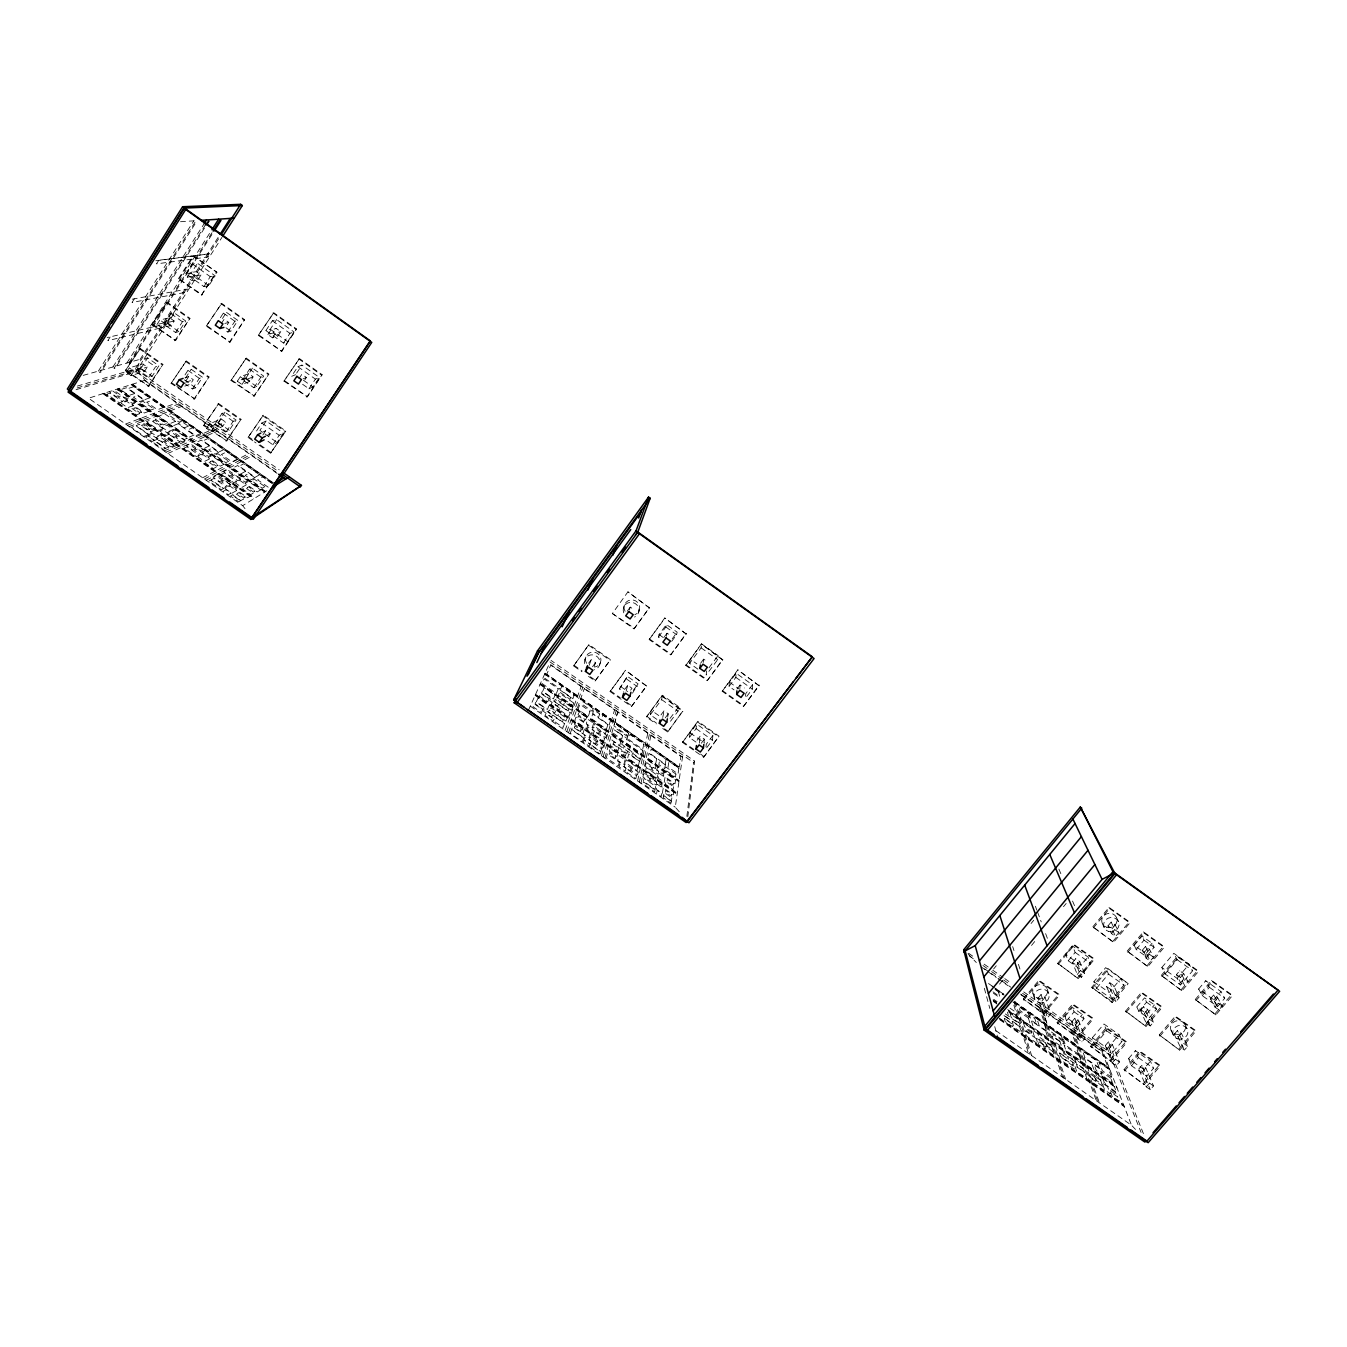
<?xml version="1.0" encoding="UTF-8"?>
<svg xmlns="http://www.w3.org/2000/svg" width="1347" height="1347" viewBox="0 0 1347 1347"><rect width="100%" height="100%" fill="white"/><g stroke="black" fill="none" stroke-linecap="round" stroke-linejoin="round"><path stroke-width="0.75" stroke-dasharray="5 3.75" d="M759.136 685.775L737.802 669.829L722.211 691.264L743.544 706.367L759.136 685.775L737.802 669.829M752.451 684.798L745.699 693.705L745.548 698.049L752.333 689.075L752.451 684.798L736.102 673.197L729.384 682.121L729.064 686.381L734.014 689.883M743.544 706.367L759.152 684.983M739.907 688.485L740.092 684.95L744.352 687.98M729.064 686.381L735.849 677.389L736.102 673.197M695.54 751.542L703.673 757.25L719.045 736.186L697.881 721.268L682.525 742.399L693.907 750.397M722.767 659.946L701.366 643.967L685.791 665.485L707.242 680.673L722.767 659.946L701.366 643.967M712.883 735.479L706.266 744.234L705.761 748.966L712.428 740.143L712.883 735.479L696.668 724.08L690.068 732.852L689.428 737.483L695.961 742.079M706.67 670.857L706.165 675.015L717.698 659.626L718.103 655.585L701.652 643.917L685.791 665.485M703.673 757.25L719.045 736.186M703.993 742.685L704.38 739.183L700.137 736.203L697.089 740.261L699.918 742.231M707.242 680.673L722.834 659.205M699.329 743.174L700.137 736.203M687.829 816.804L694.614 761.122L551.024 660.417M686.869 816.333L693.52 762.587L694.614 761.122M682.525 742.399L697.881 721.268M689.428 737.483L696.079 728.643L696.668 724.08M703.235 662.488L703.673 659.121L707.966 662.168M697.898 669.156L689.613 663.296L701.114 647.856L701.652 643.917M679.292 811.786L675.268 807.207L683.081 753.024M673.938 790.857L673.348 794.848L661.596 786.631L662.269 782.691M662.758 728.525L667.674 731.977L683.03 710.812L661.747 695.827L646.408 717.042L656.225 723.928M689.613 663.296L690.253 659.222L696.82 663.869M670.503 721.251L678.046 711.182L678.787 706.737L662.471 695.254L646.408 717.042M661.444 782.001L660.939 784.897L654.928 780.704L655.467 777.825M686.195 633.982L664.761 617.97L649.187 639.572L670.739 654.827L686.195 633.982L664.761 617.97M667.674 731.977L683.03 710.812M667.674 717.143L668.28 713.792L664.037 710.795L660.99 714.887L663.818 716.873M662.758 717.463L664.037 710.795M671.698 641.357L676.649 634.673L677.137 632.164L666.411 624.553L659.037 634.555L658.447 637.064L661.529 639.253M656.881 719.382L650.315 714.769L661.613 699.598L662.471 695.254M670.739 654.827L686.313 633.275M661.747 695.827L682.895 711.637M641.004 783.314L650.988 734.991M639.303 782.136L649.439 733.896M637.602 780.957L647.873 732.802M650.315 714.769L651.291 710.307L661.057 717.16M666.361 636.356L667.068 633.174L671.378 636.222M658.447 637.064L665.856 627.012L666.411 624.553M646.644 686.094L625.446 670.25L610.09 691.55L631.474 706.552L646.644 686.094L625.446 670.25M627.534 751.373L627.029 753.428L613.323 743.847L613.862 741.827L631.423 753.815L631.911 751.761L624.082 746.289L623.56 748.326M632.501 693.183L638.057 683.872L627.416 676.379L619.384 688.957L623.964 692.19M631.474 706.552L646.829 685.32M649.439 607.901L627.938 591.838L612.38 613.525L634.05 628.864L649.439 607.901L627.938 591.838M626.102 691.23L627.736 685.269L632.012 688.283L628.982 692.375M604.854 758.125L617.785 711.704M619.384 688.957L627.416 676.379M603.153 756.93L616.219 710.61M601.452 755.734L614.653 709.515M603.203 741.288L602.412 743.982L590.828 735.9L591.67 733.239M218.079 237.476L140.172 359.279L137.007 370.071L144.954 380.258L277.213 472.965M638.714 612.161L639.455 609.652M634.05 628.864L649.624 607.228M629.302 610.09L630.261 607.076L634.605 610.157M590.491 733.256L589.009 737.92L572.61 726.707L571.684 729.316L583.672 737.685L584.547 735.024M588.487 676.379L595.088 681.026L610.427 659.693L588.942 644.54L573.603 665.94L581.87 671.732M582.897 733.66L584.43 729.03M623.627 607.446L624.452 604.955M595.088 681.026L610.427 659.693M599.6 664.997L600.56 662.202M594.195 666.445L595.542 662.64L591.249 659.609L588.235 663.734M612.38 613.525L634.252 628.173M568.518 732.802L584.43 688.317M566.818 731.606L582.847 687.223M589.178 665.283L591.249 659.609M565.1 730.411L581.281 686.111M584.817 659.828L585.861 657.067M573.603 665.94L588.942 644.54M561.8 686.195L560.554 689.277L544.306 677.895L545.653 674.898M528.445 710.239L549.323 663.717L682.491 757.065M110.117 337.07L107.844 340.639L163.021 327.388L165.125 324.105L107.137 337.558M134.33 298.849L132.04 302.469L185.431 292.35L187.553 289.049L131.333 299.354M98.382 371.082L193.8 220.841M112.929 366.973L204.239 223.535M205.434 224.848L114.007 368.405L115.337 368.017L205.485 226.532M178.427 278.711L192.924 255.981L216.918 272.262L201.461 295.06L178.427 278.711L202.387 294.875M179.37 278.56L193.867 255.863L216.918 272.262M126.837 363.05L210.822 231.448M151.908 324.694L167.129 302.166L189.961 318.313L175.666 340.538L151.908 324.694L167.129 302.166M211.984 232.745L127.914 364.431L129.194 364.06L213.112 232.644M186.139 273.912L192.469 264.012L197.504 263.288L215.15 275.849L208.852 285.631L203.936 286.557L186.139 273.912L191.24 273.121L197.504 263.288M125.305 370.711L140.307 348.519L162.92 364.397L148.877 386.219L125.305 370.711L140.307 348.519M126.416 372.328L129.261 367.849L142.765 363.926L147.278 367.108L144.483 371.486L131.029 375.577L126.416 372.328L139.953 368.303L142.765 363.926M156.959 324.509L159.855 319.98L169.604 317.774L174.167 321.007L171.305 325.452L161.606 327.792L156.959 324.509L166.742 322.236L169.604 317.774M187.182 277.229L190.112 272.633L196.359 271.656L200.972 274.94L198.06 279.469L191.846 280.53L187.182 277.229L193.446 276.202L198.06 279.469M131.029 375.577L133.892 371.099L129.261 367.849M77.351 386.067L135.34 368.91L219.14 237.948M164.132 324.425L171.002 313.699L174.369 312.959L185.718 320.99L178.882 331.631L175.548 332.49L164.132 324.425L167.533 323.634L174.369 312.959M76.072 389.687L135.98 371.688L221.952 237.375M140.964 368.371L147.665 357.898L158.912 365.795L152.177 376.251L148.742 377.345L137.461 369.415L140.964 368.371L152.177 376.251M203.936 286.557L210.267 276.674L215.15 275.849M175.548 332.49L182.434 321.765L185.718 320.99M148.742 377.345L155.511 366.822L158.912 365.795M201.461 295.06L216.025 272.414M174.723 340.791L189.961 318.313M147.901 386.538L162.92 364.397M206.276 326.142L221.716 303.412L244.649 319.694L230.084 342.121L206.276 326.142L221.716 303.412M171.086 383.356L186.29 360.962L209.021 376.975L194.726 398.965L171.086 383.356L186.29 360.962M220.369 317.74L223.366 313.11L226.448 312.352L237.863 320.451L230.893 331.21L227.828 332.052L224.545 329.729M185.01 374.904L187.957 370.358L191.207 369.297L202.521 377.261L195.669 387.801L192.436 388.963L182.704 382.11M222.474 318.515L226.448 312.352M185.499 378.103L191.207 369.297M221.278 323.65L224.191 319.155L228.788 322.404L225.858 326.9M185.886 380.932L188.748 376.503L193.294 379.719L190.432 384.114L184.808 386.101M227.828 332.052L234.849 321.243L237.863 320.451M192.436 388.963L199.322 378.355L202.521 377.261M229.209 342.374L244.649 319.694M193.8 399.301L209.021 376.975M258.287 335.386L273.761 312.74L296.559 328.971L281.86 351.281L258.287 335.386L273.761 312.74M231.01 380.46L246.248 358.134L268.828 374.112L254.381 396.035L231.01 380.46L246.248 358.134M203.633 425.601L218.669 403.595L241.029 419.304L226.835 440.856L203.633 425.601L218.669 403.595M265.898 330.571L272.296 320.788L276.606 319.576L294.05 331.985L287.702 341.667L283.493 343.064L265.898 330.571L270.259 329.274L276.606 319.576M206.461 428.413L209.357 424.002L221.076 418.9L225.555 422.049L222.71 426.376L211.041 431.612L206.461 428.413L218.248 423.227L221.076 418.9M237.358 381.235L240.288 376.756L248.69 373.641L253.202 376.84L250.323 381.235L241.955 384.467L237.358 381.235L245.811 378.052L248.69 373.641M267.918 334.561L270.882 330.032L276.219 328.432L280.782 331.682L277.836 336.161L272.532 337.828L267.918 334.561L273.289 332.911L276.219 328.432M242.595 379.803L249.532 369.196L252.428 368.152L263.658 376.099L256.738 386.606L253.876 387.768L242.595 379.803L245.524 378.692L252.428 368.152M215.116 423.884L221.935 413.478L224.949 412.199L236.062 420.011L229.276 430.333L226.279 431.714L215.116 423.884L218.163 422.537L224.949 412.199M211.041 431.612L213.92 427.201L225.555 422.049M241.955 384.467L244.885 380.006L253.202 376.84M272.532 337.828L275.495 333.315L280.782 331.682M253.876 387.768L260.83 377.177L263.658 376.099M283.493 343.064L289.908 333.315L294.05 331.985M226.279 431.714L233.115 421.325L236.062 420.011M281.085 351.567L296.559 328.971M253.573 396.388L268.828 374.112M225.976 441.26L241.029 419.304M283.964 381.117L299.438 358.588L322.135 374.702L307.402 396.843L283.964 381.117L299.438 358.588M252.882 440.789L248.067 437.405L263.305 415.196L285.8 431.04L270.562 453.181L254.499 441.917M248.067 437.405L263.305 415.196M302.604 384.282L308.968 388.795L312.942 387.01L319.323 377.413L301.947 365.088L297.872 366.687L291.457 376.385L295.582 374.702M256.553 430.973L261.806 423.042L266.15 420.971L283.375 433.094L277.112 442.506L272.869 444.763L266.554 440.317M296.643 373.102L301.947 365.088M266.15 420.971L259.904 430.4L277.112 442.506M298.933 378.692L301.88 374.247L306.426 377.463L303.479 381.908M262.85 435.014L265.729 430.653L270.242 433.835L267.346 438.179M308.968 388.795L315.4 379.13L319.323 377.413M272.869 444.763L279.183 435.266L283.375 433.094M306.661 397.18L322.135 374.702M270.562 453.181L285.8 431.04M627.197 611.285L630.261 607.076M592.528 666.765L595.542 662.64M610.09 691.55L625.227 671.008M649.187 639.572L664.593 618.66M624.705 689.378L627.736 685.269M663.97 637.35L667.068 633.174M633.225 690.405L638.057 683.872M672.22 638.832L677.137 632.164M700.575 663.28L703.673 659.121M665.25 717.867L668.28 713.792M670.048 718.406L678.787 706.737M708.96 667.792L718.103 655.585M722.211 691.264L737.769 670.604M736.977 689.075L740.092 684.95M701.316 743.224L704.38 739.183M993.598 969.015L996.275 965.765M1031.044 923.537L1033.721 920.287M999.525 984.135L1003.515 979.303M1031.516 945.426L1035.506 940.576M1063.507 906.699L1066.167 903.467M1023.333 999.003L1038.958 980.212L1058.86 994.187L1059.298 995.399L1043.605 1014.156L1023.333 999.003L1043.201 1012.927L1058.86 994.187M1023.72 1000.215L1039.379 981.391L1038.958 980.212M1057.715 963.307L1073.61 944.196L1093.68 958.391L1094.185 959.569L1078.223 978.629L1057.715 963.307L1078.223 978.629M1065.713 954.417L1072.616 946.116L1088.022 957.01L1090.683 963.391L1083.712 971.726L1068.188 960.765L1065.713 954.417L1081.102 965.294L1088.022 957.01M1058.153 964.486L1074.081 945.341L1073.61 944.196M1092.855 926.803L1109.036 907.39L1129.274 921.803L1129.83 922.931L1113.599 942.294L1092.855 926.803L1113.599 942.294M1093.36 927.948L1109.558 908.501L1109.036 907.39M1068.188 960.765L1075.159 952.413L1072.616 946.116M1037.931 998.295L1041.063 994.541L1045.053 997.336L1050.744 1013.87L1047.528 1017.692L1043.47 1014.847L1037.931 998.295L1041.921 1001.09L1047.528 1017.692M1072.549 962.516L1075.748 958.694L1079.755 961.522L1084.571 973.46L1081.338 977.333L1077.263 974.453L1072.549 962.516L1076.573 965.344L1081.338 977.333M1041.921 1001.09L1045.053 997.336M1107.941 925.945L1111.174 922.055L1115.232 924.934L1118.835 932.562L1115.552 936.485L1111.46 933.572L1107.941 925.945L1111.982 928.807L1115.552 936.485M1076.573 965.344L1079.755 961.522M1111.982 928.807L1115.232 924.934M1043.47 1014.847L1046.67 1011.025L1041.063 994.541M1077.263 974.453L1080.496 970.581L1075.748 958.694M1111.46 933.572L1114.744 929.649L1111.174 922.055M1077.752 977.434L1093.68 958.391M1113.06 941.149L1129.274 921.803M1057.075 1022.642L1072.751 1003.953L1092.552 1017.877L1093.04 1019.123L1077.297 1037.762L1057.075 1022.642L1076.842 1036.5L1092.552 1017.877M1057.496 1023.905L1073.222 1005.182L1072.751 1003.953M1064.955 1016.463L1072.481 1007.489L1082.331 1014.426L1083.998 1018.803L1076.438 1027.778L1066.538 1020.841L1064.955 1016.463L1074.805 1023.366L1076.438 1027.778M1093.865 981.694L1109.17 992.503L1120.99 978.494L1123.92 985.027L1111.999 999.137L1096.559 988.26L1093.865 981.694L1105.651 967.651L1128.197 983.63L1112.184 1002.572L1091.744 987.284L1107.689 968.308L1128.197 983.63M1092.232 988.496L1108.211 969.486L1107.689 968.308M1066.538 1020.841L1074.098 1011.833L1072.481 1007.489M1127.17 951.15L1143.401 931.855L1163.539 946.183L1164.145 947.345L1147.846 966.607L1127.17 951.15L1147.846 966.607M1096.559 988.26L1108.463 974.117L1105.651 967.651M1127.725 952.329L1143.973 933L1143.401 931.855M1134.241 945.358L1142.02 936.098L1152.039 943.237L1154.11 947.311L1146.28 956.589L1136.211 949.45L1134.241 945.358L1144.243 952.464L1146.28 956.589M1071.707 1021.986L1074.855 1018.248L1078.812 1021.026L1085.16 1038.015L1081.961 1041.82L1077.92 1038.992L1071.707 1021.986L1075.664 1024.764L1081.961 1041.82M1136.211 949.45L1144.041 940.155L1142.02 936.098M1074.805 1023.366L1082.331 1014.426M1111.999 999.137L1106.611 986.56L1109.81 982.754L1113.801 985.583L1119.121 997.841L1115.872 1001.697L1111.831 998.834L1115.08 994.978L1109.81 982.754M1075.664 1024.764L1078.812 1021.026M1142.273 950.342L1145.539 946.47L1149.563 949.349L1153.503 957.195L1150.203 961.084L1146.145 958.205L1142.273 950.342L1146.314 953.205L1150.203 961.084M1115.872 1001.697L1110.601 989.372L1113.801 985.583M1144.243 952.464L1152.039 943.237M1146.314 953.205L1149.563 949.349M1077.92 1038.992L1081.119 1035.186L1074.855 1018.248M1146.145 958.205L1149.429 954.299L1145.539 946.47M1112.184 1002.572L1111.679 1001.343L1127.658 982.418M1147.274 965.429L1163.539 946.183M1092.333 1037.746L1103.951 1024.023L1119.054 1034.648L1121.916 1041.551L1110.181 1055.324L1094.976 1044.666L1092.333 1037.746L1107.419 1048.336L1141.077 1132.406M1090.649 1046.181L1106.375 1027.593L1126.092 1041.45L1126.631 1042.73L1110.82 1061.268L1090.649 1046.181L1110.82 1061.268M1091.121 1047.461L1106.897 1028.855L1106.375 1027.593M1094.976 1044.666L1106.695 1030.842L1103.951 1024.023M1161.804 967.483L1173.809 953.322L1189.165 964.25L1192.684 970.716L1180.544 984.943L1165.088 973.965L1161.804 967.483L1177.143 978.377L1180.544 984.943M1125.587 1011.159L1141.599 992.284L1161.468 1006.344L1162.057 1007.573L1145.994 1026.414L1125.587 1011.159L1145.994 1026.414M1126.126 1012.405L1142.172 993.497L1141.599 992.284M1161.299 975.38L1177.598 956.202L1197.618 970.463L1198.274 971.658L1181.942 990.803L1161.299 975.38L1181.942 990.803M1161.905 976.575L1178.221 957.363L1177.598 956.202M1136.834 1006.933L1144.529 997.874L1154.43 1004.879L1156.501 1009.24L1148.755 1018.315L1138.804 1011.294L1136.834 1006.933L1146.735 1013.921L1154.43 1004.879M1165.088 973.965L1177.194 959.704L1173.809 953.322M1105.315 1045.558L1108.463 1041.854L1112.42 1044.615L1119.424 1062.025L1116.208 1065.814L1112.184 1062.985L1105.315 1045.558L1109.255 1048.336L1143.889 1134.797M1107.419 1048.336L1119.054 1034.648M1138.804 1011.294L1146.55 1002.202L1144.529 997.874M1140.488 1010.469L1143.704 1006.697L1147.678 1009.509L1153.503 1022.12L1150.237 1025.943L1146.213 1023.097L1140.488 1010.469L1144.462 1013.281L1150.237 1025.943M1109.255 1048.336L1112.42 1044.615M1176.436 974.605L1180.46 977.467L1184.687 985.583L1180.646 982.704L1176.436 974.605L1179.703 970.783L1183.727 973.628L1188.003 981.71L1183.946 978.831L1179.703 970.783M1144.462 1013.281L1147.678 1009.509M1177.143 978.377L1189.165 964.25M1110.315 1059.954L1126.092 1041.45M1180.46 977.467L1183.727 973.628M1112.184 1062.985L1115.4 1059.213L1108.463 1041.854M1146.213 1023.097L1149.479 1019.258L1143.704 1006.697M1180.646 982.704L1183.946 978.831M1145.421 1025.151L1161.468 1006.344M1181.302 989.574L1197.618 970.463M1128.533 1058.641L1135.386 1050.643L1150.422 1061.2L1153.537 1068.306L1146.617 1076.337L1131.48 1065.713L1128.533 1058.641L1143.569 1069.198L1150.422 1061.2M1124.055 1069.585L1139.848 1051.115L1159.447 1064.905L1160.036 1066.218L1144.192 1084.638L1124.055 1069.585L1144.192 1084.638M1124.577 1070.899L1140.404 1052.411L1139.848 1051.115M1131.48 1065.713L1138.383 1057.648L1135.386 1050.643M1159.279 1034.917L1175.342 1016.143L1195.109 1030.135L1195.749 1031.398L1179.635 1050.121L1159.279 1034.917L1179.635 1050.121M1198.645 988.984L1205.717 980.717L1220.988 991.577L1224.743 998.262L1217.604 1006.563L1202.214 995.635L1198.645 988.984L1213.9 999.828L1217.604 1006.563M1159.868 1036.197L1175.948 1017.406L1175.342 1016.143M1195.26 999.474L1211.61 980.414L1231.545 994.608L1232.252 995.837L1215.853 1014.863L1195.26 999.474L1215.853 1014.863M1195.917 1000.72L1212.283 981.626L1211.61 980.414M1138.754 1069.03L1141.919 1065.325L1145.842 1068.087L1153.52 1085.935L1150.271 1089.689L1146.28 1086.877L1138.754 1069.03L1142.677 1071.774L1150.271 1089.689M1202.214 995.635L1209.353 987.3L1205.717 980.717M1174.214 1034.277L1177.43 1030.522L1181.386 1033.317L1187.717 1046.249L1184.434 1050.054L1180.427 1047.225L1174.214 1034.277L1178.154 1037.072L1184.434 1050.054M1142.677 1071.774L1145.842 1068.087M1210.431 998.767L1213.714 994.945L1217.705 997.79L1222.318 1006.091L1219.001 1009.947L1214.977 1007.085L1210.431 998.767L1214.422 1001.596L1219.001 1009.947M1178.154 1037.072L1181.386 1033.317M1213.9 999.828L1220.988 991.577M1143.62 1083.308L1159.447 1064.905M1214.422 1001.596L1217.705 997.79M1146.28 1086.877L1149.513 1083.123L1141.919 1065.325M1179.012 1048.825L1195.109 1030.135M1214.977 1007.085L1218.294 1003.229L1213.714 994.945M1215.162 1013.601L1231.545 994.608M144.954 380.258L88.548 398.224L242.662 505.664L266.824 490.729M251.114 495.645L247.646 497.767L235.153 489.062L238.722 487.008M237.931 486.334L235.304 487.833L228.923 483.388L231.566 481.889M206.243 480.273L252.495 455.64M204.441 479.01L250.845 454.495M202.639 477.764L249.195 453.333M267.026 435.451L270.242 433.835M262.497 432.269L265.729 430.653M167.836 453.501L217.372 431.023M166.018 452.238L215.722 429.861M164.199 450.959L214.055 428.7M176.154 443.129L173.207 444.426L160.899 435.839L163.913 434.593M303.092 378.877L306.426 377.463M162.095 434.205L156.824 436.394L139.263 424.372L136.165 425.568L148.928 434.458L151.958 433.212M150.342 431.865L155.663 429.71M129.211 426.578L182.081 406.289M127.393 425.298L180.414 405.127M125.557 424.036L178.747 403.948M185.835 382.279L193.294 379.719M184.977 377.783L188.748 376.503M77.183 387.936L147.278 367.108M147.665 357.898L144.196 358.874L155.511 366.822M83.194 375.392L140.172 359.279M224.865 323.432L228.788 322.404M174.167 321.007L164.502 323.263L159.855 319.98M194.776 275.95L200.972 274.94M155.797 260.746L207.438 254.112M180.498 221.733L197.42 220.588M530.28 706.131L675.268 807.207M995.854 1030.657L1131.514 1125.233L1135.521 1129.426M993.008 991.863L999.794 996.612L998.413 991.83M993.413 993.278L998.38 996.746M268.188 487.21L257.614 479.801L262.648 476.855L273.121 484.179M1010.014 1008.196L1015.082 1011.732L1016.227 1015.537L1007.741 1009.593M993.783 999.373L997.134 1001.713M118.637 388.643L265.679 491.436M540.433 683.535L679.124 780.502M993.059 999.979L996.477 1002.37M1008.465 1010.755L1116.343 1086.17M117.98 388.845L265.157 491.756M540.198 684.023L679.04 781.092M993.278 1000.77L996.696 1003.161M1008.701 1011.546L1116.68 1087.046M117.307 389.064L264.652 492.059M539.979 684.529L678.955 781.681M993.497 1001.562L996.915 1003.953M1008.937 1012.355L1117.017 1087.905M1005.333 1013.937L1016.615 1021.817L1017.49 1024.764L1004.559 1015.739M112.761 391L119.142 395.462L115.943 396.506L109.528 392.028M1004.003 1015.604L1008.482 1018.736L1009.341 1021.683L1003.347 1017.507M1084.79 1072.195L1077.415 1067.043L1076.32 1063.962L1083.678 1069.097L1086.877 1078.56L1076.792 1071.522L1074.653 1065.443L1084.689 1072.448M104.275 393.223L254.701 498.222M535.584 694.328L677.288 793.248M999.44 1018.164L1123.6 1104.843M103.584 393.442L254.162 498.558M535.348 694.85L677.187 793.871M999.558 1018.904L1123.937 1105.735M102.894 393.661L253.64 498.878M535.113 695.372L677.103 794.477M999.777 1019.73L1124.29 1106.628M172.029 383.019L175.278 385.309M176.895 386.437L194.726 398.965M248.892 437L252.108 439.24M260.123 444.88L271.353 452.76M573.906 665.182L582.157 670.974M590.407 676.766L595.357 680.252M610.343 690.758L620.192 697.679M626.759 702.292L631.676 705.744M646.577 716.217L656.393 723.086M664.559 728.828L667.826 731.118M682.643 741.524L694.025 749.521M700.524 754.084L703.774 756.357M218.163 422.537L229.276 430.333M139.953 368.303L144.483 371.486M218.248 423.227L222.71 426.376M135.34 368.91L279.199 469.783M968.611 953.272L975.497 958.104M984.118 964.149L991.005 968.981M992.722 970.177L1003.06 977.434M1004.778 978.629L1011.664 983.462M1023.72 991.914L1111.561 1053.522M135.98 371.688L278.156 471.366M549.946 661.916L693.52 762.587M969.2 955.882L976.087 960.714M982.973 965.53L989.86 970.362M991.577 971.574L1001.915 978.814M1003.633 980.027L1010.519 984.859M1022.575 993.311L1110.399 1054.886M209.357 424.002L213.92 427.201M1046.67 1011.025L1050.744 1013.87M1081.119 1035.186L1085.16 1038.015M1115.4 1059.213L1119.424 1062.025M1149.513 1083.123L1153.52 1085.935M984.59 968.83L989.742 972.433M991.459 973.645L1000.03 979.656M1001.747 980.852L1010.738 987.149M1020.622 994.086L1102.991 1051.822M144.398 380.376L176.558 402.921L165.26 407.148L132.427 384.181M181.559 406.424L213.567 428.868M216.884 431.192L248.74 453.518M252.041 455.825L277.078 473.369M581.146 686.515L550.755 665.199L546.73 674.241L577.711 695.928M584.312 688.721L614.569 709.936M647.823 733.239L617.701 712.125L614.956 721.992L645.634 743.477M650.938 735.428L680.909 756.442L679.359 767.083L648.816 745.699M981.155 966.893L996.292 977.501M997.959 978.68L1008.061 985.751M1021.06 994.877L1039.48 1007.775M1070.764 1029.697L1042.426 1009.846L1047.427 1024.781L1076.27 1044.969M1073.694 1031.768L1101.897 1051.536L1107.941 1067.144L1079.25 1047.057M126.315 370.425L148.877 386.219M204.508 425.214L226.835 440.856M170.362 410.717L203.01 433.582M206.377 435.957L238.874 458.687M242.241 461.044L274.569 483.691M580.927 698.167L611.757 719.753M988.479 983.512L993.615 987.098M995.332 988.294L1003.885 994.288M1015.47 1002.404L1044.43 1022.676M132.376 384.265L271.05 481.334M545.064 673.18L680.875 768.261M991.981 986.071L1003.902 994.406M1014.106 1001.562L1109.372 1068.255M131.753 384.467L273.98 484.044M544.862 673.668L680.791 768.834M995.601 989.203L1004.121 995.164M1014.342 1002.32L1109.692 1069.08M131.114 384.67L271.791 483.135M544.643 674.14L680.723 769.39M995.046 989.473L1002.639 994.743M1012.86 1001.899L1110.012 1069.905M185.364 361.249L208.128 377.278M262.497 415.566L285.042 431.444M588.656 645.264L610.191 660.434M697.78 722.11L718.978 737.045M661.613 699.598L678.046 711.182M187.957 370.358L199.322 378.355M626.658 679.09L637.367 686.616M261.806 423.042L279.183 435.266M696.079 728.643L712.428 740.143M690.068 732.852L704.649 743.089M184.371 379.854L195.669 387.801M620.176 686.195L627.769 691.533M139.313 348.772L161.96 364.683M217.793 403.932L240.187 419.675M1039.379 981.391L1059.298 995.399M1073.222 1005.182L1093.04 1019.123M1106.897 1028.855L1126.631 1042.73M1140.404 1052.411L1160.036 1066.218M1106.695 1030.842L1121.916 1041.551M1074.098 1011.833L1083.998 1018.803M221.935 413.478L233.115 421.325M1138.383 1057.648L1153.537 1068.306M1108.463 974.117L1123.92 985.027M1146.55 1002.202L1156.501 1009.24M1075.159 952.413L1090.683 963.391M171.002 313.699L182.434 321.765M249.532 369.196L260.83 377.177M166.742 322.236L171.305 325.452M245.811 378.052L250.323 381.235M167.533 323.634L178.882 331.631M245.524 378.692L256.738 386.606M1106.611 986.56L1110.601 989.372M240.288 376.756L244.885 380.006M1080.496 970.581L1084.571 973.46M1115.08 994.978L1119.121 997.841M1149.479 1019.258L1153.503 1022.12M1187.717 1046.249L1183.693 1043.42L1177.43 1030.522M152.901 324.459L175.666 340.538M231.852 380.157L254.381 396.035M1091.744 987.284L1111.679 1001.343M701.114 647.856L717.698 659.626M259.112 335.15L281.86 351.281M223.366 313.11L234.849 321.243M665.856 627.012L676.649 634.673M297.872 366.687L315.4 379.13M735.849 677.389L752.333 689.075M303.479 380.292L312.942 387.01M729.384 682.121L739.183 689.075M225.993 327.742L230.893 331.21M659.037 634.555L663.633 637.821M207.185 325.907L230.084 342.121M284.739 380.797L307.402 396.843M649.372 638.865L670.89 654.103M685.926 664.728L707.327 679.881M722.278 690.472L743.578 705.542M166.169 302.351L189.035 318.532M245.423 358.42L268.036 374.415M1074.081 945.341L1094.185 959.569M1142.172 993.497L1162.057 1007.573M1175.948 1017.406L1195.749 1031.398M272.97 312.942L295.801 329.207M1109.558 908.501L1129.83 922.931M1143.973 933L1164.145 947.345M1178.221 957.363L1198.274 971.658M1212.283 981.626L1232.252 995.837M1177.194 959.704L1192.684 970.716M1144.041 940.155L1154.11 947.311M192.469 264.012L210.267 276.674M272.296 320.788L289.908 333.315M1209.353 987.3L1224.743 998.262M190.112 272.633L208.852 285.631M270.259 329.274L287.702 341.667M1114.744 929.649L1118.835 932.562M1149.429 954.299L1153.503 957.195M1218.294 1003.229L1222.318 1006.091M273.289 332.911L277.836 336.161M220.824 303.597L243.807 319.929M298.68 358.874L321.411 375.022M967.954 953.777L976.322 962.549M242.662 505.664L245.019 508.661M1184.788 1024.208L1187.347 1029.361M1171.065 1030.421L1173.321 1035.169M1116.444 917.459L1118.448 921.651M1102.317 923.47L1104.22 927.679M1058.894 869.101L1061.301 874.742M1072.549 901.059L1074.973 906.699M1100.684 1045.895L1131.514 1125.233M1035.388 906.245L1036.853 910.168M1037.594 912.121L1041.231 921.904M1045.626 933.623L1047.814 939.499M1073.357 1031.044L1099.438 1102.873M1071.892 1030.017L1097.856 1101.762M1070.427 1028.99L1096.256 1100.651M1047.208 989.068L1048.774 993.547M1072.465 1062.227L1073.542 1065.309L1060.678 1056.334L1059.651 1053.27L1075.933 1064.383L1074.855 1061.318L1067.514 1056.183L1068.575 1059.23M1042.123 1009.156L1065.612 1079.284M1040.642 1008.128L1064.012 1078.172M1039.177 1007.085L1062.429 1077.061M1032.913 993.48L1034.563 998.464M1012.691 946.604L1013.971 950.544M1018.433 964.3L1020.975 972.18M1015.032 1001.242L1031.617 1055.593M1014.139 1002.202L1030.017 1054.482M1013.853 1005.165L1028.418 1053.354M1007.421 1012.136L1008.263 1015.032M984.32 988.243L989.809 1008.448M994.743 1026.616L997.605 1037.089M623.779 612.851A7.914 7.712 18.4 0 1 627.955 602.917A7.914 7.712 18.4 0 1 638.259 606.941A7.914 7.712 18.4 0 1 634.555 617.061M625.092 611.319A7.863 7.661 18.5 0 1 628.258 600.695A7.863 7.661 18.5 0 1 639 604.466A7.863 7.661 18.5 0 1 634.807 614.737M584.531 663.566A7.829 7.56 19.3 0 1 590.676 654.928A7.829 7.56 19.3 0 1 599.819 660.889A7.829 7.56 19.3 0 1 594.111 669.813M586.534 663.313A7.779 7.526 19.4 0 1 590.104 652.638A7.779 7.526 19.4 0 1 600.644 657.605A7.779 7.526 19.4 0 1 594.549 667.102M678.871 768.211L678.046 773.919L668.045 766.931L668.988 761.291L678.871 768.211M675.571 779.947L674.999 783.802L663.465 775.737L664.105 771.932L675.571 779.947M671.328 801.313L671.059 803.182L663.229 797.744L663.549 795.892L671.328 801.313M671.85 797.879L671.395 800.876L663.616 795.454L664.105 792.474L671.85 797.879M673.551 786.715L673.113 789.611L665.469 784.274L665.94 781.395L673.551 786.715M675.925 774.07L675.47 777.084L665.401 770.046L665.906 767.049L675.925 774.07M671.614 794.595L671.362 796.245L665.317 792.036L665.586 790.386L671.614 794.595M673.315 783.55L673.062 785.149L667.135 780.991L667.388 779.408L673.315 783.55M661.781 793.568L661.276 796.565L656.629 793.332L657.168 790.352L661.781 793.568M663.179 788.365L662.303 793.501L656.225 789.258L657.151 784.173L663.179 788.365M665.014 777.438L664.189 782.388L658.212 778.212L659.104 773.296L665.014 777.438M663.296 771.259L662.825 774.054L656.915 769.928L657.42 767.15L663.296 771.259M665.334 764.843L664.677 768.699L658.835 764.625L659.542 760.786L665.334 764.843M666.092 759.338L665.25 764.22L650.247 753.714L651.224 748.932L666.092 759.338M655.012 789.931L654.659 791.851L642.974 783.701L643.361 781.799L655.012 789.931M655.652 786.412L655.113 789.376L643.462 781.243L644.068 778.33L655.652 786.412M657.639 775.468L657.117 778.313L645.684 770.316L646.257 767.521L657.639 775.468M656.696 782.253L656.174 785.166L650.113 780.94L650.668 778.044L656.696 782.253M658.649 771.444L658.144 774.256L652.201 770.097L652.739 767.319L658.649 771.444M656.646 758.715L655.703 763.715L647.958 758.294L648.968 753.343L656.646 758.715M653.952 776.546L653.413 779.492L644.556 773.313L645.146 770.4L653.952 776.546M655.955 765.904L655.417 768.733L646.728 762.671L647.301 759.86L655.955 765.904M649.574 778.28L649.018 781.176L642.957 776.95L643.546 774.07L649.574 778.28M651.662 767.537L651.123 770.316L645.162 766.157L645.735 763.395L651.662 767.537M643.799 744.218L642.687 749.336L628.712 739.554L629.941 734.519L643.799 744.218M638.158 772.05L637.535 774.912L631.457 770.669L632.097 767.807L638.158 772.05M641.509 756.037L640.852 759.068L632.821 753.461L633.511 750.447L641.509 756.037M642.687 750.498L641.947 753.983L625.682 742.635L626.54 739.2L642.687 750.498M637.67 767.824L637.064 770.669L625.479 762.587L626.153 759.792L637.67 767.824M639.37 761.392L638.478 765.5L627.702 757.974L628.679 753.916L639.37 761.392M636.508 775.687L635.851 778.684L626.826 772.387L627.534 769.44L636.508 775.687M640.179 759.203L639.724 761.291L631.861 755.785L632.332 753.731L640.179 759.203M630.968 768.043L630.312 770.905L624.217 766.645L624.89 763.8L630.968 768.043M630.076 747.753L629.588 749.774L621.758 744.302L622.263 742.298L630.076 747.753M625.985 768.194L625.294 771.073L619.165 766.797L619.873 763.934L625.985 768.194M626.035 753.731L625.53 755.802L621.102 752.704L621.624 750.649L626.035 753.731M625.025 759.86L623.829 764.742L617.734 760.499L618.963 755.633L625.025 759.86M628.712 733.189L628.089 735.748L613.912 725.848L614.619 723.322L628.712 733.189M627.753 736.657L627.264 738.611L616.337 730.983L616.859 729.047L627.753 736.657M619.3 762.217L618.324 766.089L606.302 757.721L607.362 753.899L619.3 762.217M617.734 753.764L617.027 756.543L609.248 751.121L610.006 748.376L617.734 753.764M620.731 741.692L619.738 745.548L611.858 740.042L612.919 736.237L620.731 741.692M622.583 735.681L621.708 739.082L613.255 733.172L614.181 729.805L622.583 735.681M615.714 756.913L615.31 758.479L609.214 754.219L609.635 752.653L615.714 756.913M618.643 748.157L617.97 750.784L610.023 745.245L610.73 742.635L618.643 748.157M600.678 751.98L600.105 753.95L591.03 747.636L591.636 745.666L600.678 751.98M601.587 748.797L600.762 751.643L591.737 745.346L592.596 742.534L601.587 748.797M604.567 738.459L603.776 741.204L594.919 735.024L595.761 732.297L604.567 738.459M603.49 745.346L602.698 748.09L596.603 743.83L597.428 741.103L603.49 745.346M606.419 735.142L605.662 737.786L599.684 733.61L600.476 730.983L606.419 735.142M610.494 720.342L609.164 724.972L601.436 719.567L602.833 714.971L610.494 720.342M607.834 724.568L606.487 729.215L591.232 718.54L592.697 713.994L607.834 724.568M606.133 731.202L605.375 733.829L593.993 725.865L594.802 723.305L606.133 731.202M596.25 741.288L595.425 744.015L589.312 739.756L590.154 737.045L596.25 741.288M599.314 731.135L598.523 733.761L592.512 729.569L593.337 726.959L599.314 731.135M590.104 744.386L589.481 746.39L583.302 742.079L583.958 740.092L590.104 744.386M591.064 741.305L590.205 744.049L584.059 739.756L584.952 737.028L591.064 741.305M594.246 731.101L593.421 733.745L587.393 729.535L588.235 726.909L594.246 731.101M599.617 713.977L598.523 717.496L592.68 713.405L593.808 709.92L599.617 713.977M593.64 723.322L592.209 727.801L586.231 723.625L587.696 719.163L593.64 723.322M583.571 738.038L582.342 741.759L570.252 733.324L571.566 729.653L583.571 738.038M587.73 725.292L586.568 728.845L574.765 720.594L576.011 717.092L587.73 725.292M593.185 708.657L592.31 711.334L582.241 704.279L583.167 701.652L593.185 708.657M589.969 711.317L588.235 716.537L578.031 709.414L579.867 704.245L589.969 711.317M583.251 727.212L582.375 729.855L574.58 724.417L575.506 721.807L583.251 727.212M586.534 717.379L585.692 719.921L578.048 714.583L578.941 712.058L586.534 717.379M580.995 730.158L580.49 731.657L574.378 727.397L574.9 725.915L580.995 730.158M584.345 720.207L583.857 721.655L577.863 717.463L578.368 716.032L584.345 720.207M570.236 712.698L568.872 716.402L560.874 710.812L562.288 707.158L570.236 712.698M573.704 703.033L572.812 705.491L558.348 695.389L559.325 692.964L573.704 703.033M572.458 707.848L571.566 710.273L563.669 704.75L564.595 702.343L572.458 707.848M566.868 718.574L565.925 721.1L557.843 715.459L558.82 712.95L566.868 718.574M564.528 723.642L563.097 727.515L554.913 721.807L556.395 717.985L564.528 723.642M568.956 709.01L568.232 710.93L554.442 701.282L555.2 699.413L568.956 709.01M574.058 695.523L572.896 698.655L564.46 692.745L565.673 689.664L574.058 695.523M563.248 719.837L562.49 721.824L548.381 711.974L549.189 710.021L563.248 719.837M570.707 697.46L570.017 699.278L558.988 691.583L559.729 689.782L570.707 697.46M559.998 708.253L559.241 710.172L551.226 704.565L552.001 702.663L559.998 708.253M554.038 719.146L553.247 721.15L545.03 715.442L545.855 713.455L554.038 719.146M561.463 700.423L560.722 702.292L556.311 699.194L557.052 697.342L561.463 700.423M555.604 710.997L554.829 712.95L550.317 709.785L551.108 707.848L555.604 710.997M558.416 704.346L557.658 706.249L549.677 700.676L550.452 698.79L558.416 704.346M552.438 715.122L551.647 717.092L543.481 711.401L544.306 709.431L552.438 715.122M558.264 688.822L556.345 693.503L542.1 683.535L544.137 678.939L558.264 688.822M554.964 695.237L553.465 698.874L542.673 691.331L544.239 687.761L554.964 695.237M548.97 705.693L547.404 709.482L536.375 701.787L538.009 698.049L548.97 705.693M550.233 696.938L549.441 698.807L541.477 693.234L542.285 691.381L550.233 696.938M548.869 699.042L547.707 701.821L539.473 696.062L540.686 693.318L548.869 699.042M542.673 709.717L541.443 712.614L533.025 706.737L534.304 703.875L542.673 709.717M544.087 707.529L543.262 709.482L535.096 703.791L535.954 701.854L544.087 707.529M158.811 260.24L156.488 263.877L208.061 256.991L210.199 253.657L158.811 260.24M195.012 222.188L99.476 372.547L100.873 372.142L196.224 222.103L195.012 222.188M260.594 489.887L257.243 491.924L245.002 483.371L248.437 481.384L260.594 489.887M240.423 500.865L238.789 501.842L230.489 496.066L232.139 495.09L240.423 500.865M243.437 499.03L240.81 500.629L232.543 494.854L235.203 493.288L243.437 499.03M253.185 493.12L250.66 494.652L242.544 488.995L245.12 487.479L253.185 493.12M264.904 486.587L262.278 488.17L251.62 480.711L254.297 479.162L264.904 486.587M245.188 497.043L243.74 497.919L237.325 493.44L238.789 492.581L245.188 497.043M254.852 491.2L253.455 492.042L247.175 487.648L248.589 486.823L254.852 491.2M230.977 493.154L228.266 494.719L223.349 491.285L226.077 489.736L230.977 493.154M236.432 490.594L231.819 493.288L225.353 488.793L230.034 486.132L236.432 490.594M246.265 484.869L241.82 487.462L235.489 483.034L239.985 480.492L246.265 484.869M254.852 477.68L251.367 479.7L245.188 475.373L248.724 473.386L254.852 477.68M259.533 474.75L255.139 477.293L239.244 466.18L243.79 463.722L259.533 474.75M247.663 480.727L245.137 482.175L238.874 477.798L241.433 476.367L247.663 480.727M230.59 484.869L227.912 486.385L221.48 481.906L224.191 480.408L230.59 484.869M240.507 479.263L237.931 480.711L231.633 476.316L234.243 474.885L240.507 479.263M223.097 488.759L221.329 489.769L208.903 481.098L210.704 480.121L223.097 488.759M226.33 486.94L223.602 488.473L211.226 479.852L214.005 478.353L226.33 486.94M236.399 481.249L233.789 482.731L221.649 474.262L224.326 472.814L236.399 481.249M230.135 480.643L227.407 482.159L218.012 475.609L220.79 474.127L230.135 480.643M240.002 475.137L237.375 476.602L228.165 470.17L230.842 468.739L240.002 475.137M245.676 471.214L241.046 473.79L232.829 468.049L237.543 465.523L245.676 471.214M222.39 480.172L219.662 481.67L213.23 477.175L215.975 475.71L222.39 480.172M232.475 474.649L229.866 476.08L223.551 471.669L226.195 470.255L232.475 474.649M237.341 459.125L232.038 461.92L221.413 454.478L226.818 451.767L237.341 459.125M223.972 464.277L220.369 466.163L208.078 457.559L211.765 455.741L223.972 464.277M216.076 467.207L213.348 468.604L205.199 462.913L207.96 461.533L216.076 467.207M228.653 461.213L225.825 462.678L215.099 455.185L217.978 453.754L228.653 461.213M217.928 465.388L216.412 466.18L210.098 461.752L211.614 460.994L217.928 465.388M209.307 459.058L204.525 461.432L198.161 456.987L202.993 454.646L209.307 459.058M218.652 452.356L214.914 454.192L208.701 449.847L212.472 448.029L218.652 452.356M223.669 449.645L218.955 451.986L202.993 440.806L207.859 438.583L223.669 449.645M210.974 455.084L208.263 456.414L201.966 452.02L204.71 450.706L210.974 455.084M203.599 453.468L200.838 454.798L194.507 450.386L197.302 449.073L203.599 453.468M199.204 455.269L196.409 456.633L184.202 448.113L187.081 446.8L199.204 455.269M203.296 449.477L200.484 450.824L191.223 444.358L194.086 443.045L203.296 449.477M209.425 445.857L204.458 448.214L196.191 442.439L201.242 440.132L209.425 445.857M195.483 448.787L192.672 450.1L186.324 445.672L189.169 444.375L195.483 448.787M200.72 433.498L195.719 435.721L187.519 429.996L192.604 427.807L200.72 433.498M173.965 445.571L170.985 446.901L164.519 442.388L167.516 441.075L173.965 445.571M184.994 440.671L182.148 441.934L175.784 437.506L178.68 436.26L184.994 440.671M187.081 438.297L184.253 439.543L172.197 431.124L175.076 429.912L187.081 438.297M193.968 435.047L188.934 437.27L172.753 425.955L177.922 423.817L193.968 435.047M165.395 448.467L163.24 449.41L153.592 442.692L155.781 441.765L165.395 448.467M168.846 446.935L165.748 448.298L156.151 441.614L159.3 440.267L168.846 446.935M180.06 441.968L177.08 443.281L167.668 436.714L170.699 435.418L180.06 441.968M165.614 440.789L162.6 442.085L156.1 437.556L159.148 436.276L165.614 440.789M176.827 435.957L173.931 437.203L167.55 432.757L170.497 431.528L176.827 435.957M154.316 440.503L152.059 441.462L145.493 436.883L147.766 435.94L154.316 440.503M157.767 439.055L154.686 440.351L148.153 435.788L151.251 434.509L157.767 439.055M169.183 434.222L166.237 435.468L159.822 431.006L162.819 429.777L169.183 434.222M188.395 426.157L184.472 427.807L178.275 423.48L182.249 421.847L188.395 426.157M173.308 429.525L168.24 431.629L161.893 427.201L167.011 425.113L173.308 429.525M148.524 434.626L144.247 436.361L131.4 427.403L135.761 425.719L148.524 434.626M163.088 428.666L159.03 430.333L146.503 421.577L150.645 419.978L163.088 428.666M182.098 420.904L179.05 422.15L168.375 414.691L171.473 413.478L182.098 420.904M175.514 421.358L169.52 423.783L158.693 416.223L164.822 413.866L175.514 421.358M155.057 428.262L152.009 429.491L143.742 423.716L146.84 422.52L155.057 428.262M166.405 423.699L163.458 424.877L155.36 419.22L158.34 418.058L166.405 423.699M149.736 429.205L148.002 429.895L141.519 425.366L143.253 424.692L149.736 429.205M161.253 424.591L159.586 425.248L153.221 420.803L154.905 420.163L161.253 424.591M163.543 407.468L157.464 409.741L146.722 402.231L152.918 400.025L163.543 407.468M153.861 408.899L150.628 410.094L139.785 402.534L143.085 401.372L153.861 408.899M148.423 411.475L144.297 413.007L131.871 404.319L136.081 402.854L148.423 411.475M141.721 412.165L140.004 412.788L133.606 408.326L135.357 407.703L141.721 412.165M139.516 413.731L136.401 414.876L128.15 409.134L131.316 408.006L139.516 413.731M133.05 405.767L127.595 407.703L121.163 403.208L126.669 401.322L133.05 405.767M143.961 400.093L139.684 401.591L133.404 397.197L137.731 395.732L143.961 400.093M149.719 397.887L144.331 399.773L128.201 388.492L133.74 386.69L149.719 397.887M135.306 402.197L132.208 403.275L125.843 398.83L128.975 397.769L135.306 402.197M122.476 401.692L119.277 402.787L106.952 394.183L110.218 393.122L122.476 401.692M127.46 400.278L124.311 401.339L117.913 396.877L121.095 395.816L127.46 400.278M134.649 393.543L128.975 395.446L120.624 389.603L126.382 387.768L134.649 393.543M127.578 396.557L124.362 397.634L115 391.085L118.267 390.041L127.578 396.557M1062.699 1039.901L1049.397 1030.59L1048.118 1026.784L1061.369 1036.045L1062.699 1039.901M1029.495 1017.254L1020.049 1010.637L1018.803 1006.579L1028.216 1013.163L1029.495 1017.254M1063.12 1041.298L1052.899 1034.142L1053.893 1037.055L1064.147 1044.228L1063.12 1041.298M1028.35 1018.012L1018.871 1011.378L1021.295 1019.325L1030.859 1026.027L1028.35 1018.012M1036.517 1023.922L1031.027 1020.083L1029.327 1014.746L1034.782 1018.551L1036.517 1023.922M1046.518 1030.96L1039.261 1025.875L1036.988 1018.888L1044.194 1023.922L1046.518 1030.96M1099.186 1067.801L1085.11 1057.951L1082.5 1050.828L1096.475 1060.611L1099.186 1067.801M1045.609 1030.825L1031.415 1020.891L1033.62 1027.862L1047.932 1037.863L1045.609 1030.825M1091.44 1062.884L1084.234 1057.85L1086.911 1065.208L1094.185 1070.293L1091.44 1062.884M1099.623 1068.659L1094.185 1064.854L1096.306 1070.528L1101.779 1074.35L1099.623 1068.659M1111.679 1077.263L1102.301 1070.713L1099.135 1062.396L1108.429 1068.895L1111.679 1077.263M1078.577 1054.263L1065.46 1045.087L1062.817 1037.51L1075.832 1046.619L1078.577 1054.263M1059.971 1041.635L1052.091 1036.129L1053.792 1041.214L1061.722 1046.754L1059.971 1041.635M1079.334 1055.913L1064.164 1045.306L1065.948 1050.441L1081.203 1061.116L1079.334 1055.913M1110.736 1078.189L1101.324 1071.606L1102.991 1076L1112.437 1082.618L1110.736 1078.189M1030.573 1027.778L1023.451 1022.794L1024.646 1026.667L1031.802 1031.667L1030.573 1027.778M1049.044 1040.827L1038.419 1033.402L1039.682 1037.325L1050.357 1044.767L1049.044 1040.827M1071.387 1056.233L1064.063 1051.131L1065.107 1054.145L1072.448 1059.281L1071.387 1056.233M1095.7 1073.306L1087.585 1067.632L1089.117 1071.791L1097.266 1077.499L1095.7 1073.306M1102.755 1078.442L1097.233 1074.586L1098.765 1078.678L1104.304 1082.55L1102.755 1078.442M1017.574 1018.972L1010.183 1013.82L1011.277 1017.541L1018.702 1022.71L1017.574 1018.972M1062.918 1050.778L1055.593 1045.659L1057.53 1051.418L1064.905 1056.57L1062.918 1050.778M1082.298 1064.147L1074.805 1058.91L1076.388 1063.406L1083.914 1068.659L1082.298 1064.147M1114.339 1086.642L1103.58 1079.132L1105.685 1084.722L1116.511 1092.299L1114.339 1086.642M1037.863 1033.806L1032.29 1029.916L1034.445 1036.735L1040.069 1040.659L1037.863 1033.806M1051.721 1046.282L1046.131 1042.393L1047.427 1046.366L1053.051 1050.29L1051.721 1046.282M1100.583 1080.243L1095.027 1076.371L1096.559 1080.496L1102.132 1084.386L1100.583 1080.243M1031.331 1032.526L1025.724 1028.62L1026.397 1030.809L1032.021 1034.732L1031.331 1032.526M1094.64 1077.044L1089.083 1073.155L1090.582 1077.28L1096.172 1081.17L1094.64 1077.044M1045.676 1042.999L1040.069 1039.093L1041.349 1043.066L1046.973 1046.989L1045.676 1042.999M1107.537 1086.608L1101.981 1082.719L1104.708 1089.976L1110.298 1093.882L1107.537 1086.608M1115.518 1092.484L1109.962 1088.612L1110.854 1090.952L1116.427 1094.825L1115.518 1092.484M1019.612 1026.616L1012.169 1021.413L1013.836 1027.088L1021.329 1032.324L1019.612 1026.616M1036.247 1038.588L1025.252 1030.91L1026.902 1036.298L1037.965 1044.009L1036.247 1038.588M1043.167 1044.649L1037.544 1040.709L1038.806 1044.716L1044.464 1048.656L1043.167 1044.649M1066.049 1060.645L1058.641 1055.459L1059.954 1059.399L1067.413 1064.601L1066.049 1060.645M1102.654 1086.271L1091.996 1078.829L1093.511 1082.988L1104.22 1090.464L1102.654 1086.271M1052.95 1051.62L1044.683 1045.844L1046.013 1049.97L1054.314 1055.762L1052.95 1051.62M1073.239 1066.066L1069.097 1063.17L1070.175 1066.268L1074.334 1069.164L1073.239 1066.066M1117.656 1096.896L1110.534 1091.912L1112.134 1096.138L1119.306 1101.139L1117.656 1096.896M1011.749 1023.737L1004.273 1018.517L1005.115 1021.481L1012.624 1026.717L1011.749 1023.737M1108.749 931.501A7.745 7.139 -13.9 0 0 1118.919 923.099A7.745 7.139 -13.9 0 0 1106.342 919.361A7.745 7.139 -13.9 0 0 1108.749 931.501M1106.796 927.275A7.695 7.105 -14 0 0 1116.916 918.907A7.695 7.105 -14 0 0 1104.422 915.185A7.695 7.105 -14 0 0 1106.796 927.275M1177.733 1038.874A7.611 6.903 -13.3 0 0 1187.801 1030.775A7.611 6.903 -13.3 0 0 1175.476 1027.121A7.611 6.903 -13.3 0 0 1177.733 1038.874M1175.443 1034.126A7.56 6.87 -13.3 0 0 1185.444 1026.06A7.56 6.87 -13.3 0 0 1173.203 1022.424A7.56 6.87 -13.3 0 0 1175.443 1034.126M1038.689 1002.471A7.543 6.937 -9.6 0 0 1049.145 994.995A7.543 6.937 -9.6 0 0 1037.156 990.55A7.543 6.937 -9.6 0 0 1038.689 1002.471M1037.173 997.925A7.493 6.903 -9.6 0 0 1047.562 990.5A7.493 6.903 -9.6 0 0 1035.658 986.071A7.493 6.903 -9.6 0 0 1037.173 997.925"/><path stroke-width="1.5" d="M736.674 694.412L739.823 690.253L744.133 693.301L740.985 697.477L736.674 694.412L736.876 690.843M696.45 745.514L696.012 749.016L700.322 752.047L703.42 747.939L703.808 744.436M699.884 668.365L703.016 664.172L707.36 667.236L704.228 671.429L699.884 668.365L700.339 664.963M659.996 719.921L659.34 723.272L663.667 726.302L666.765 722.177L667.371 718.827M623.594 693.385L622.482 697.376L626.826 700.44L629.908 696.281L630.952 692.274M524 707.141L513.662 699.952L537.487 650.921L648.547 497.11L650.146 498.255L637.687 532.452L814.076 658.531L688.94 822.781L515.396 701.164M585.423 671.362L588.487 667.169L592.848 670.25L589.784 674.426L585.423 671.362L587.528 665.637M513.662 699.952L636.053 530.819L648.547 497.11M638.646 517.989L641.643 510.025M612.733 555.351L616.657 545.771M587.915 589.986L592.764 578.806M562.137 626.81L569.108 611.555M536.847 662.556L545.67 644.001L640.751 512.416M793.366 681.666L686.111 822.529L514.2 702.814L516.036 699.026M526.997 676.278L537.975 653.531L650.146 498.255M528.142 674.712L539.069 652.032L545.67 644.001M223.08 235.607L242.342 205.535L240.658 204.323L182.62 206.731L67.35 389.014L96.799 409.539M183.849 208.095L371.755 342.391L253.303 519.302L68.444 390.529L183.849 208.095L242.342 205.535M109.494 326.614L68.074 392.095L250.896 519.42L301.475 485.408L282.634 472.191M111.734 323.078L184.505 208.078M70.297 391.825L185.734 209.442M204.239 223.535L206.495 219.982M205.434 224.848L208.852 221.211L206.613 224.764M211.934 229.697L218.652 219.174M213.112 230.994L219.83 220.453L220.942 220.386L214.24 230.893M220.15 234.243L230.286 218.399M221.396 234.412L240.658 204.323M179.336 379.669L176.44 384.164L181.07 387.414L183.967 382.935L179.336 379.669L183.108 378.406M219.965 328.483L222.912 323.937L218.265 320.653L215.318 325.199L219.965 328.483L223.905 327.439M260.863 433.077L257.631 434.694L254.701 439.122L259.281 442.321L264.113 439.846M259.281 442.321L262.21 437.91L265.426 436.276M250.896 519.42L370.341 340.909L182.62 206.731M541.124 653.564L630.75 529.573M572.475 620.95L574.933 617.583M579.126 611.791L581.584 608.389M593.875 591.4L597.563 586.315M607.396 572.728L609.854 569.326M622.146 552.354L625.833 547.252M514.2 702.814L637.821 532.082L635.447 534.961M516.878 702.915L639.455 533.732M622.482 697.376L625.547 693.217L629.908 696.281M659.34 723.272L662.438 719.13L666.765 722.177M696.012 749.016L699.127 744.908L703.42 747.939M795.892 678.349L812.308 656.797L636.053 530.819M963.694 949.82L1080.311 807.021L1114.946 873.58L1279.65 991.291L1148.166 1142.677L985.634 1029.462L965.176 950.864L963.694 949.82L984.152 1030.118L1144.916 1142.088L1146.196 1140.606L1130.807 1129.88M964.031 952.262L1081.809 808.099M965.176 950.864L975.194 945.628L1075.074 823.505M979.421 960.95L1081.405 836.622M983.815 976.912L1088.006 850.277M988.395 993.53L1094.892 864.521M993.16 1010.873L1102.082 879.389L1114.592 872.856L984.152 1030.118M1080.311 807.021L1112.942 871.677L983.781 1027.458L993.951 1034.563M985.634 1029.462L1114.946 873.58M987.267 1030.59L1116.596 874.759M1153.032 1132.726L1176.285 1105.938M1179.029 1102.789L1184.501 1096.475M1187.229 1093.326L1192.701 1087.029M1196.81 1082.298L1200.918 1077.566M1205.009 1072.835L1209.118 1068.104M1214.59 1061.806L1217.318 1058.658M1222.79 1052.344L1225.534 1049.195M1240.587 1031.869L1273.403 994.035M301.475 485.408L251.502 518.039L370.341 340.909M271.993 487.53L289.268 476.855M274.569 483.691L283.746 478.05L278.745 474.548M201.057 220.352L234.277 218.13M100.25 411.946L146.823 444.392M150.275 446.783L177.871 466.011M181.323 468.419L208.92 487.648M212.371 490.055L224.444 498.457M229.613 502.061L252.041 517.686M527.435 709.549L554.947 728.71M558.382 731.101L585.894 750.262M589.329 752.67L616.842 771.831M620.277 774.222L647.789 793.383M651.224 795.774L678.736 814.952M682.171 817.343L687.239 821.586L812.308 656.797M997.386 1036.937L1038.436 1065.544M1041.854 1067.918L1082.904 1096.525M1086.322 1098.899L1127.372 1127.506M537.487 650.921L539.069 652.032M281.574 473.757L300.415 486.974M278.93 474.178L285.8 478.993M257.631 434.694L262.21 437.91M1112.942 871.677L1278.034 990.129L1146.566 1141.566L1146.196 1140.606M1072.886 819.01L1102.082 879.389M1049.768 854.453L1074.451 912.744M1024.697 885.114L1047.09 945.762M999.844 915.505L1019.999 978.478M975.194 945.628L994.894 1017.17M587.292 668.196A7.829 7.56 19.3 0 1 586.484 667.438M296.845 376.335L293.865 380.814L298.462 384.063L301.425 379.585L296.845 376.335M628.83 611.589L625.715 615.832L630.11 618.947L633.208 614.703L628.83 611.589M666.024 637.939L662.909 642.165L667.27 645.264L670.385 641.037L666.024 637.939"/></g></svg>
